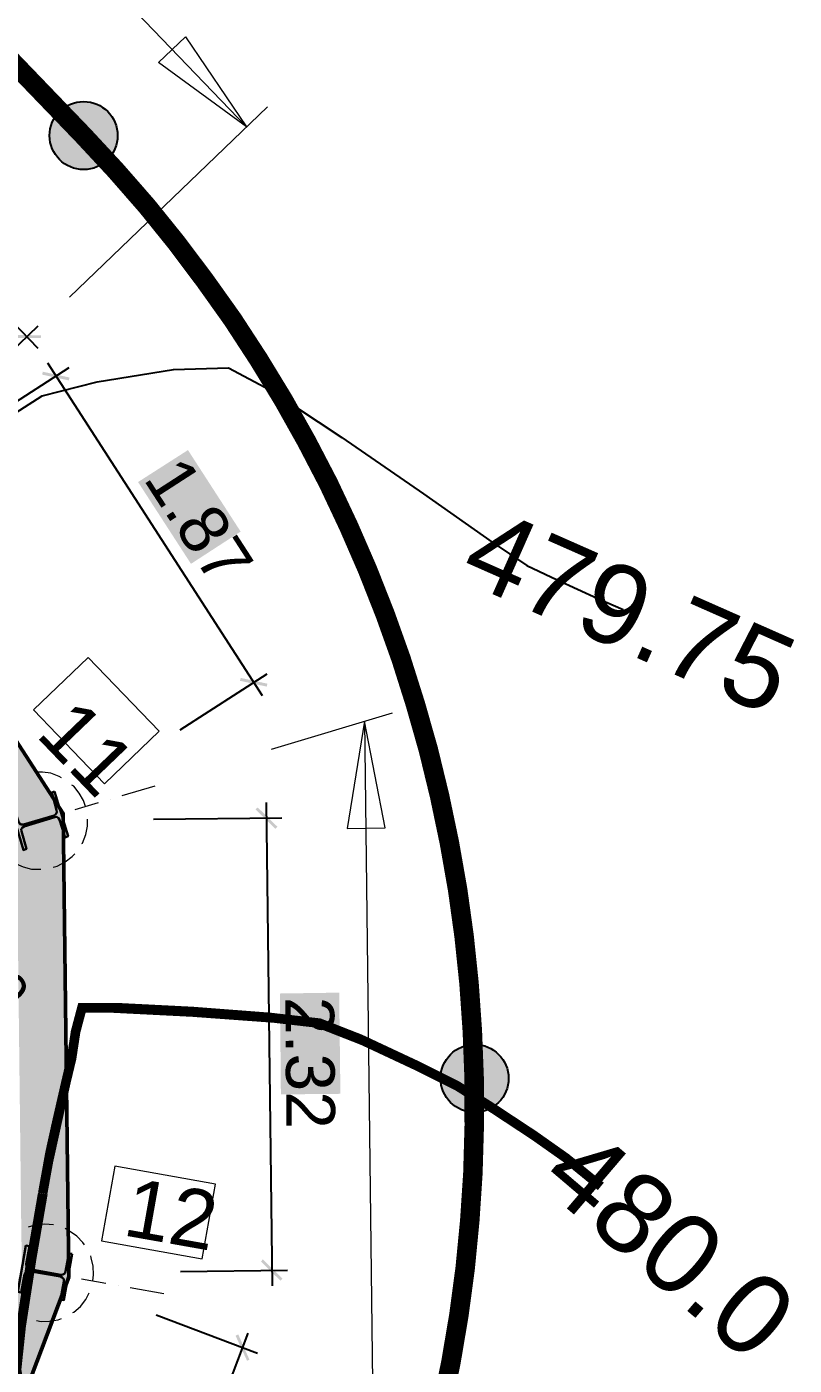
# Model space of a CAD drawing. Header units: metres. Extents: x 2687650.8 to 2687727.1, y 1234407.3 to 1234484.3.
# Drawn here: x 2687688.8 to 2687692.74, y 1234447.63 to 1234454.5 of the extents above; entities that cross this region are included whole.
import ezdxf

# ---------------------------------------------------------------- set-up
doc = ezdxf.new("R2010")
doc.units = ezdxf.units.M
for name, color, linetype in [('PDF_0', 7, 'Continuous'), ('PDF_A-GEFAELLE', 7, 'Continuous'), ('PDF_A__BEML', 7, 'Continuous'), ('PDF_A__Text', 7, 'Continuous'), ('PDF_AV_01611-Parzelle', 7, 'Continuous'), ('PDF_E_BETON', 7, 'Continuous'), ('PDF_Text', 7, 'Continuous')]:
    doc.layers.add(name, color=color, linetype=linetype)
for name, color, linetype, true_color in [('PDF_060-Kataster_Hauptinfo.060', 7, 'Continuous', 0x7f7f7f), ('PDF_062_Bauten.062 Bauteilschraffuren', 7, 'Continuous', 0x7f7f7f), ('PDF_3D_Kurven', 7, 'Continuous', 0xdda500), ('PDF_3D_Kurven-Nebenhoehen', 7, 'Continuous', 0xdda500), ('PDF_AV_01651-GP-Markstein', 7, 'Continuous', 0xfdfdfd), ('PDF_E_Farbe Beton', 7, 'Continuous', 0xdfff7f), ('PDF_Rühlwand Träger u Vermassung', 7, 'Continuous', 0x0ac1ff)]:
    doc.layers.add(name, color=color, linetype=linetype, true_color=true_color)
doc.styles.add('PDF Arial', font='arial.ttf')

# ---------------------------------------------------------------- blocks, each defined once
blk = doc.blocks.new('A$C1c84ec86')
at = {"layer": 'PDF_0', "transparency": 33554559}
for points in [[(2664.51, 2704.94), (2665.57, 2703.88), (2675.51, 2714.04), (2674.46, 2715.1)], [(2701.13, 2709.38), (2700.28, 2710.65), (2688.64, 2702.82), (2689.48, 2701.55)], [(2872.37, 2667.05), (2873.21, 2665.78), (2884.86, 2673.61), (2884.01, 2674.88)], [(2940.53, 2626.19), (2940.53, 2627.68), (2926.34, 2627.25), (2926.34, 2625.77)], [(3095.47, 2468.29), (3095.68, 2466.81), (3109.65, 2467.23), (3109.65, 2468.71)], [(3127.43, 2426.38), (3127.85, 2427.65), (3114.52, 2432.52), (3114.09, 2431.03)]]:
    blk.add_hatch(color=256, dxfattribs=at).paths.add_polyline_path(points)
at = {"layer": 'PDF_A__BEML', "true_color": 0xffffff, "transparency": 33554559}
for points in [[(2769.28, 2728.64), (2763.36, 2698.8), (2812.46, 2689.27), (2818.18, 2719.12)], [(3023.92, 2591.48), (3003.18, 2569.26), (3040.86, 2533.69), (3061.81, 2555.92)]]:
    blk.add_hatch(color=7, dxfattribs=at).paths.add_polyline_path(points)
at = {"layer": 'PDF_AV_01651-GP-Markstein', "transparency": 33554559}
for points in [[(2604.18, 2815.22), (2601.85, 2812.89), (2600.16, 2810.14), (2598.89, 2807.17), (2598.25, 2804), (2598.04, 2800.82), (2598.68, 2797.44), (2599.74, 2794.47), (2601.22, 2791.72), (2603.33, 2789.18), (2605.87, 2787.28), (2608.84, 2785.79), (2611.8, 2784.74), (2615.19, 2784.31), (2618.36, 2784.52), (2621.54, 2785.37), (2624.29, 2786.85), (2627.04, 2788.55), (2629.16, 2790.87), (2631.06, 2793.63), (2632.33, 2796.59), (2632.97, 2799.76), (2632.97, 2802.94), (2632.54, 2806.33), (2631.49, 2809.29), (2629.79, 2812.04), (2627.68, 2814.58), (2625.14, 2816.49), (2622.38, 2817.97), (2619.21, 2819.03), (2616.03, 2819.45), (2612.86, 2819.24), (2609.68, 2818.39), (2606.72, 2816.91)], [(3092.29, 2624.08), (3089.96, 2621.75), (3088.27, 2619.21), (3087, 2616.25), (3086.37, 2613.07), (3086.15, 2609.68), (3086.79, 2606.51), (3087.85, 2603.55), (3089.33, 2600.79), (3091.45, 2598.25), (3093.99, 2596.35), (3096.95, 2594.87), (3099.91, 2593.81), (3103.09, 2593.39), (3106.47, 2593.6), (3109.44, 2594.44), (3112.4, 2595.71), (3115.15, 2597.62), (3117.27, 2599.95), (3119.18, 2602.7), (3120.45, 2605.66), (3121.08, 2608.84), (3121.08, 2612.01), (3120.66, 2615.19), (3119.6, 2618.36), (3117.9, 2621.11), (3115.79, 2623.44), (3113.25, 2625.56), (3110.5, 2627.04), (3107.32, 2628.1), (3104.15, 2628.31), (3100.97, 2628.1), (3097.8, 2627.46), (3094.83, 2625.98)]]:
    blk.add_hatch(color=256, dxfattribs=at).paths.add_polyline_path(points)
at = {"layer": 'PDF_E_Farbe Beton', "true_color": 0xbfff7f, "transparency": 33554559}
h = blk.add_hatch(color=71, dxfattribs=at)
h.paths.add_polyline_path([(3096.53, 1972.34), (3087.64, 1847.46), (3087.42, 523.67), (612.36, 523.67), (612.36, 1217.32), (591.83, 1429.41), (592.04, 1430.89), (672.48, 2565.87), (2668.74, 2565.87), (2848.03, 2530.94), (2997.89, 2390.18), (3013.34, 2375.79), (3093.99, 2206.03), (3096.53, 2200.53)])
h.paths.add_polyline_path([(3120.45, 1972.34), (3120.45, 2206.03), (3039.8, 2375.79), (3033.03, 2390.18), (2883.16, 2530.94), (2859.46, 2553.17), (2794.47, 2565.87), (2671.07, 2589.79), (650.04, 2589.79), (648.35, 2565.87), (567.91, 1430.89), (568.12, 1429.41), (588.44, 1217.32), (588.44, 499.75), (3111.55, 499.75), (3111.55, 1847.46)], flags=0)
at = {"layer": 'PDF_Rühlwand Träger u Vermassung', "transparency": 33554559}
for points in [[(2847.6, 2556.34), (2868.98, 2545.34), (2869.62, 2546.82), (2848.24, 2557.83)], [(2856.28, 2551.69), (2856.7, 2551.26), (2856.92, 2550.84), (2857.13, 2550.63), (2857.13, 2549.78), (2856.92, 2549.57), (2856.92, 2549.15), (2849.3, 2534.54), (2849.08, 2534.33), (2848.87, 2533.91), (2848.66, 2533.69), (2848.24, 2533.48), (2846.97, 2533.48), (2850.78, 2531.58), (2850.35, 2532), (2850.14, 2532.42), (2850.14, 2533.69), (2850.35, 2534.12), (2857.76, 2548.72), (2857.97, 2548.93), (2858.19, 2549.36), (2858.4, 2549.57), (2858.82, 2549.78), (2860.09, 2549.78), (2860.51, 2549.57), (2860.3, 2549.78), (2855.86, 2551.9)], [(3024.35, 2398.65), (3038.32, 2379.18), (3039.8, 2380.23), (3025.62, 2399.71)], [(3006.14, 2385.53), (3020.32, 2366.05), (3021.81, 2367.11), (3007.62, 2386.58)], [(3032.6, 2387.22), (3030.06, 2390.82), (3029.85, 2391.03), (3030.06, 2390.73), (3030.06, 2390.39), (3030.27, 2389.97), (3030.27, 2389.76), (3030.06, 2389.34), (3030.06, 2388.91), (3029.85, 2388.7), (3029.64, 2388.28), (3029.43, 2388.07), (3016.09, 2378.54), (3015.88, 2378.33), (3015.46, 2378.12), (3014.4, 2378.12), (3013.97, 2378.33), (3013.76, 2378.33), (3013.13, 2378.96), (3016.3, 2374.73), (3016.09, 2375.15), (3015.88, 2375.44), (3015.88, 2376.42), (3016.09, 2376.85), (3016.09, 2377.06), (3016.3, 2377.48), (3016.73, 2377.69), (3029.85, 2387.43), (3030.27, 2387.43), (3030.49, 2387.64), (3031.97, 2387.64), (3032.36, 2387.45), (3032.81, 2386.8)]]:
    blk.add_hatch(color=256, dxfattribs=at).paths.add_polyline_path(points)
at = {"layer": 'PDF_060-Kataster_Hauptinfo.060', "lineweight": 18}
blk.add_lwpolyline([(3202.15, 2498.98), (3189.24, 2516.76), (3175.48, 2534.12), (3161.3, 2551.05), (3146.06, 2568.83), (3129.97, 2585.98), (3113.46, 2602.49), (3096.74, 2618.15), (3079.38, 2632.97), (3061.81, 2647.36), (3043.61, 2661.12), (3024.98, 2674.46), (3005.93, 2687.16), (2986.46, 2699.01), (2966.77, 2710.44), (2945.61, 2721.66), (2924.23, 2732.45), (2902.42, 2742.19), (2880.41, 2751.5), (2857.97, 2759.97), (2835.33, 2767.59), (2812.46, 2774.58), (2789.39, 2780.71), (2768.01, 2785.58), (2746.42, 2790.03), (2724.83, 2793.63), (2703.24, 2796.59), (2681.44, 2798.92), (2659.43, 2800.61), (2637.62, 2801.67), (2615.61, 2801.88), (2574.97, 2801.88), (2574.76, 2801.88), (1044.17, 2801.88)], dxfattribs=at)
at = {"layer": 'PDF_062_Bauten.062 Bauteilschraffuren', "lineweight": 18}
for points in [[(3332.75, 2138.08), (3333.6, 2121.57), (3358.36, 1523.6), (3376.14, 1092.22), (3376.35, 1092.22), (3414.46, 173.57), (465.04, 388.84), (483.03, 548.65), (515.84, 1009.24), (643.69, 2809.29), (760.11, 2801.88), (1044.17, 2801.88), (2574.76, 2801.88)], [(2574.97, 2801.88), (2615.61, 2801.88)]]:
    blk.add_lwpolyline(points, dxfattribs=at)
for points in [[(3104.02, 2611.1, 0.059079), (2966.97, 2710.59, 0.066611), (2789.6, 2780.81, 0.061076), (2615.86, 2802.09)], [(3277.33, 2364.5, 0.077863), (3161.4, 2551.21, 0.00302), (3155.52, 2558.06)]]:
    blk.add_lwpolyline(points, format="xyb", dxfattribs=at)
blk.add_arc((2616.35, 2082.95), 718.72, 41.37998, 47.29064, dxfattribs=at)
blk.add_open_spline([(2574.93, 2801.99), (2574.89, 2801.98), (2574.84, 2801.98), (2574.8, 2801.98)], degree=3, dxfattribs=at)
at = {"layer": 'PDF_3D_Kurven', "lineweight": 0}
blk.add_lwpolyline([(2992.81, 2410.29, 4.87, 4.87, 0), (2981.7, 2425.64, 5.05, 5.05, 0), (2972.38, 2439.61, 4.87, 4.87, 0), (2960.21, 2458.02, 4.91, 4.91, 0), (2953.12, 2469.03, 4.93, 4.93, 0), (2944.65, 2480.04, 4.94, 4.94, 0), (2938.09, 2490.83, 4.96, 4.96, 0), (2950.69, 2503.95, 5.18, 5.18, 0), (2978.84, 2530.41, 5.03, 5.03, 0), (3009.21, 2557.61, 4.95, 4.95, 0), (3028.05, 2573.17, 5.08, 5.08, 0), (3049.43, 2583.01, 4.98, 4.98, 0), (3079.17, 2594.44, 4.98, 4.98, 0), (3100.44, 2601.96, 4.94, 4.94, 0), (3119.92, 2606.83, 4.91, 4.91, 0), (3146.16, 2612.75, 4.91, 4.91, 0), (3165.95, 2616.56, 4.89, 4.89, 0), (3188.71, 2619.32, 0, 0, 0), (3220.25, 2622.49, 0, 0, 0), (3239.62, 2624.4, 0, 0, 0)], format="xyseb", dxfattribs=at)
at = {"layer": 'PDF_3D_Kurven', "lineweight": 0, "const_width": 5.03}
blk.add_lwpolyline([(3072.29, 2321.6), (3048.69, 2337.9), (3034.08, 2355.26), (3012.81, 2383.2), (2992.91, 2410.29)], dxfattribs=at)
at = {"layer": 'PDF_3D_Kurven-Nebenhoehen', "lineweight": 25}
blk.add_lwpolyline([(2692.66, 2670.01), (2697.32, 2693.93), (2711.71, 2719.33), (2734.36, 2751.93), (2753.2, 2772.88), (2776.06, 2780.29), (2819.45, 2790.03), (2869.19, 2800.19), (2911.53, 2808.44), (2932.48, 2812.89), (2948.57, 2819.03), (2969.95, 2827.49), (2983.07, 2833)], dxfattribs=at)
at = {"layer": 'PDF_A-GEFAELLE', "lineweight": 18}
for points in [[(2615.4, 2855.65), (2615.4, 2874.91), (2670.43, 2865.38)], [(2965.93, 2652.87), (2979.26, 2667.05), (2932.48, 2697.53)]]:
    blk.add_lwpolyline(points, close=True, dxfattribs=at)
at = {"layer": 'PDF_A__BEML', "lineweight": 25}
for points in [[(2670.01, 2664.51), (2670.01, 2717.42)], [(2411.98, 2709.38), (2678.05, 2709.38)], [(2686.31, 2661.97), (2696.47, 2714.04)], [(2686.94, 2707.69), (2886.55, 2668.74)], [(2870.04, 2626.19), (2880.2, 2678.27)], [(2893.75, 2584.5), (2938.83, 2632.54)], [(2927.61, 2632.12), (3108.59, 2462.36)], [(3070.7, 2433.57), (3108.17, 2473.58)], [(3117.48, 2436.54), (3209.77, 2242.44)], [(3078.11, 2409.02), (3128.28, 2432.94)]]:
    blk.add_lwpolyline(points, dxfattribs=at)
at = {"layer": 'PDF_A__Text', "lineweight": 18}
for points in [[(2863.05, 2617.94), (2810.56, 2617.94), (2810.56, 2578.99), (2863.05, 2578.99)], [(3050.81, 2477.6), (3008.26, 2446.7), (3031.33, 2415.16), (3073.67, 2446.06)]]:
    blk.add_lwpolyline(points, close=True, dxfattribs=at)
at = {"layer": 'PDF_AV_01611-Parzelle', "lineweight": 0}
blk.add_lwpolyline([(3214.32, 2481.2, 10, 10, 0), (3200.46, 2501.31, 10, 10, 0), (3185.96, 2520.89, 10, 10, 0), (3170.72, 2540.04, 10, 10, 0), (3154.84, 2558.57, 10, 10, 0), (3138.44, 2576.56, 10, 10, 0), (3121.29, 2594.02, 10, 10, 0), (3103.72, 2610.85, 10, 10, 0), (3085.41, 2627.15, 10, 10, 0), (3066.68, 2642.81, 10, 10, 0), (3047.52, 2657.73, 10, 10, 0), (3027.84, 2672.02, 10, 10, 0), (3007.52, 2685.67, 10, 10, 0), (2986.88, 2698.59, 10, 10, 0), (2965.82, 2710.86, 10, 10, 0), (2944.34, 2722.29, 10, 10, 0), (2922.32, 2733.19, 10, 10, 0), (2900.2, 2743.14, 10, 10, 0), (2877.55, 2752.46, 10, 10, 0), (2854.8, 2760.92, 10, 10, 0), (2831.62, 2768.75, 10, 10, 0), (2808.23, 2775.63, 10, 10, 0), (2784.63, 2781.77, 10, 10, 0), (2760.82, 2787.06, 10, 10, 0), (2736.9, 2791.62, 10, 10, 0), (2712.77, 2795.21, 10, 10, 0), (2688.53, 2798.18, 10, 10, 0), (2664.3, 2800.29, 10, 10, 0), (2639.95, 2801.46, 10, 10, 0), (2615.61, 2801.88, 9.95, 9.95, 0), (759.9, 2801.78, 9.95, 9.95, 0)], format="xyseb", dxfattribs=at)
at = {"layer": 'PDF_AV_01651-GP-Markstein', "color": 7, "lineweight": 25}
for centre in [(2615.72, 2801.99), (3103.83, 2611.06)]:
    blk.add_circle(centre, 17.46, dxfattribs=at)
at = {"layer": 'PDF_E_BETON', "lineweight": 18}
for points in [[(2670.43, 2739.23), (2670.43, 2880.2)], [(659.99, 2865.38), (2670.43, 2865.38)], [(2909.62, 2653.08), (2939.26, 2710.86)], [(2932.48, 2697.53), (3190.51, 2455.38), (3284.91, 2256.41), (3284.91, 1395.33)]]:
    blk.add_lwpolyline(points, dxfattribs=at)
at = {"layer": 'PDF_E_BETON', "lineweight": 50}
blk.add_lwpolyline([(567.91, 1430.89), (650.04, 2589.79), (2671.07, 2589.79), (2859.46, 2553.17), (3033.03, 2390.18), (3120.45, 2206.03), (3120.45, 1972.34), (3111.55, 1847.25), (3111.55, 499.75), (588.44, 499.75), (588.44, 1217.32)], close=True, dxfattribs=at)
at = {"layer": 'PDF_Rühlwand Träger u Vermassung', "color": 7, "lineweight": 18}
for points in [[(2881.89, 2596.77), (2873.85, 2581.11)], [(2870.89, 2575.61), (2870.89, 2575.61)], [(2845.7, 2565.23), (2844.22, 2564.81), (2840.19, 2562.91), (2836.81, 2560.15), (2834.9, 2558.25)], [(2864.75, 2563.96), (2861.78, 2565.23), (2857.55, 2566.29), (2853.11, 2566.72), (2852.05, 2566.5)], [(2867.92, 2569.89), (2862.21, 2558.67)], [(2877.24, 2549.36), (2877.24, 2549.78), (2875.33, 2554.02), (2872.79, 2557.61), (2870.25, 2560.15)], [(2859.24, 2552.96), (2859.24, 2552.96)], [(2856.49, 2547.24), (2850.57, 2536.02)], [(2875.75, 2530.31), (2876.81, 2532.21), (2878.08, 2536.66), (2878.51, 2541.1), (2878.51, 2543.01)], [(2861.36, 2517.82), (2864.96, 2519.3), (2868.77, 2521.63), (2871.94, 2524.8), (2872.16, 2525.02)], [(3073.03, 2419.39), (3058.85, 2409.02)], [(3026.68, 2407.54), (3025.19, 2407.75), (3020.75, 2407.75), (3016.3, 2406.9), (3013.76, 2406.06)], [(3042.97, 2397.8), (3041.07, 2400.13), (3037.68, 2403.09), (3033.87, 2405.42), (3033.03, 2405.85)], [(3008.26, 2403.09), (3004.87, 2400.13), (3002.12, 2396.74), (3000.22, 2392.93)], [(3048.69, 2401.61), (3038.32, 2394.2)], [(3053.77, 2405.42), (3053.77, 2405.42)], [(3047.63, 2379.18), (3047.84, 2379.6), (3048.05, 2384.04), (3047.42, 2388.49), (3046.15, 2392.09)], [(3028.16, 2386.58), (3017.78, 2379.18)], [(3033.24, 2390.39), (3033.24, 2390.39)], [(3037.68, 2362.88), (3039.59, 2364.15), (3042.55, 2367.32), (3045.09, 2371.13), (3045.73, 2372.83)]]:
    blk.add_lwpolyline(points, dxfattribs=at)
at = {"layer": 'PDF_Rühlwand Träger u Vermassung', "color": 160, "lineweight": 30, "true_color": 0x3333ff}
for points in [[(2848.24, 2557.83), (2847.6, 2556.34), (2855.86, 2551.9), (2856.7, 2551.26), (2857.13, 2550.2), (2856.92, 2549.15), (2849.3, 2534.54), (2848.66, 2533.69), (2847.6, 2533.48), (2846.54, 2533.69), (2838.08, 2537.93), (2837.44, 2536.45), (2858.82, 2525.44), (2859.46, 2526.92), (2851.2, 2531.37), (2850.35, 2532), (2850.14, 2533.06), (2850.35, 2534.12), (2857.76, 2548.72), (2858.4, 2549.57), (2859.46, 2549.78), (2860.51, 2549.57), (2868.98, 2545.34), (2869.62, 2546.82)], [(3025.62, 2399.71), (3024.35, 2398.65), (3029.85, 2391.03), (3030.27, 2389.97), (3030.06, 2388.91), (3029.43, 2388.07), (3016.09, 2378.54), (3015.03, 2378.12), (3013.97, 2378.33), (3013.13, 2378.96), (3007.62, 2386.58), (3006.14, 2385.53), (3020.32, 2366.05), (3021.81, 2367.11), (3016.3, 2374.73), (3015.88, 2375.79), (3016.09, 2376.85), (3016.73, 2377.69), (3029.85, 2387.43), (3030.91, 2387.64), (3031.97, 2387.64), (3032.81, 2386.8), (3038.32, 2379.18), (3039.8, 2380.23)]]:
    blk.add_lwpolyline(points, close=True, dxfattribs=at)
at = {"layer": 'PDF_Text', "color": 42, "true_color": 0xdda500, "char_height": 41.138, "attachment_point": 7, "style": 'PDF Arial'}
for s, insert, rotation in [('479.75', (2912.69, 2781.95), 22.26934), ('480.0', (3165.02, 2596.32), 5.71846)]:
    blk.add_mtext(s, dxfattribs=dict(at, insert=insert, rotation=rotation))
at = {"layer": 'PDF_Text', "attachment_point": 7, "style": 'PDF Arial'}
for s, insert, char_height, rotation in [('1.87', (2763.7, 2701.36), 25.001, 348.99177), ('2.32', (3006.07, 2569.8), 25.001, 316.62605), ('42 Longarine HEB 240', (2632.06, 2505.92), 20.001, 349.01919)]:
    blk.add_mtext(s, dxfattribs=dict(at, insert=insert, char_height=char_height, rotation=rotation))
at = {"layer": 'PDF_Text', "color": 12, "true_color": 0xdf0000, "insert": (2820.3, 2570.45), "char_height": 30.002, "attachment_point": 7, "style": 'PDF Arial'}
blk.add_mtext('11', dxfattribs=at)
at = {"layer": 'PDF_Text', "color": 12, "true_color": 0xdf0000, "insert": (3036.2, 2424.68), "char_height": 30.002, "attachment_point": 7, "rotation": 36.05707, "style": 'PDF Arial'}
blk.add_mtext('12', dxfattribs=at)

msp = doc.modelspace()

# ---------------------------------------------------------------- block references
at = {"xscale": 0.01, "yscale": 0.01, "zscale": 0.01, "rotation": 313.8734409291175}
msp.add_blockref('A$C1c84ec86', (2687650.7677, 1234453.3784), dxfattribs=at)

doc.saveas('drawing.dxf')
